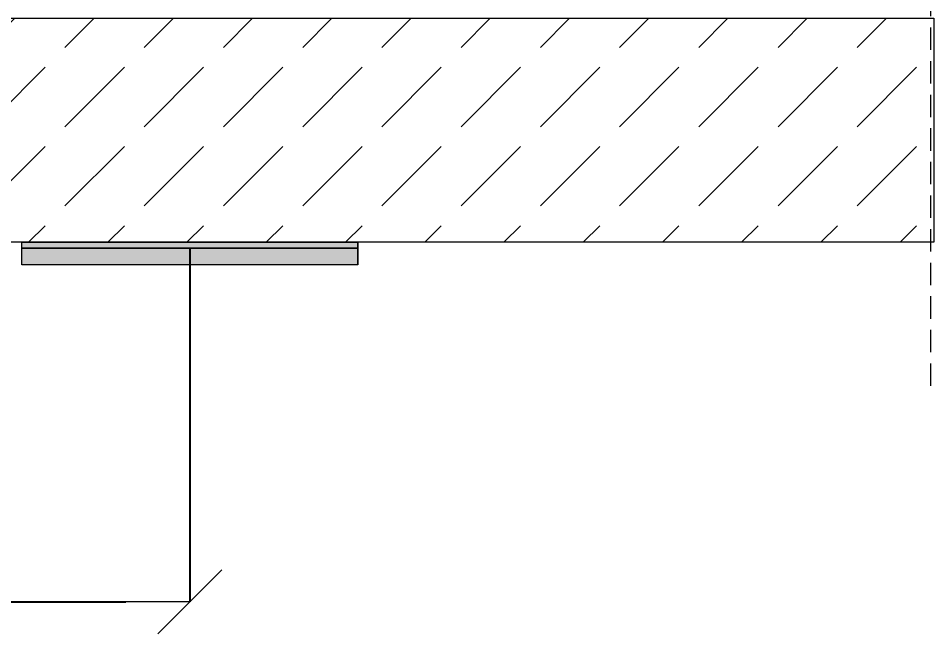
# Model space of a CAD drawing. Header units: millimetres. Extents: x -7826 to 55813, y 465 to 25965.
# Drawn here: x 53154 to 53971, y 6989 to 7539 of the extents above; entities that cross this region are included whole.
import ezdxf

# ---------------------------------------------------------------- set-up
doc = ezdxf.new("R2010")
doc.units = ezdxf.units.MM
doc.linetypes.add('Hidden Line', pattern=[30.00000000000001, 20, -10.00000000000001])
for name, color, linetype, lineweight in [('2D Drafting - General102', 254, 'Continuous', 13), ('2D Drafting - General2', 251, 'Continuous', 15), ('2D Drafting - General81', 251, 'Continuous', 20)]:
    doc.layers.add(name, color=color, linetype=linetype, lineweight=lineweight)
doc.layers.add('Wymiarowanie', color=7, linetype='Continuous')
doc.styles.add('GENERATED_STYLE_3', font='kartika.ttf')
doc.dimstyles.new('GENERATED_STYLE__8', dxfattribs={"dimtxt": 60.00000238418579, "dimasz": 56.99999999999999, "dimexe": 0.18, "dimexo": 0, "dimgap": 0.09, "dimtad": 1, "dimtih": 1, "dimtoh": 1, "dimdec": 1, "dimlfac": 0.1, "dimzin": 0, "dimdsep": 46, "dimtxsty": 'GENERATED_STYLE_3', "dimblk": 'ARROWHEAD_6', "dimblk1": 'ARROWHEAD_6', "dimblk2": 'ARROWHEAD_6', "dimcen": 0.09, "dimclrd": 161, "dimclre": 161, "dimclrt": 161, "dimadec": 0, "dimazin": 0, "dimtfac": 1, "dimtdec": 4, "dimtmove": 0, "dimatfit": 3, "dimfxl": 0, "dimtolj": 1, "dimtzin": 0, "dimarcsym": 0})

# ---------------------------------------------------------------- blocks, each defined once
blk = doc.blocks.new('ARROWHEAD_6')
at = {"color": 0, "linetype": 'Continuous', "lineweight": 0}
for p, q in [((-0.5, -0.5), (0.5, 0.5)), ((0, 0), (-1, 0))]:
    blk.add_line(p, q, dxfattribs=at)
blk = doc.blocks.new('*D64')
at = {"layer": 'Defpoints', "color": 0, "linetype": 'Continuous'}
for p in [(51807.1814074743, 7384.515630528515), (53306.94879310479, 7333.796896049726), (53306.94879310479, 7017.987971811958)]:
    blk.add_point(p, dxfattribs=at)
at = {"layer": 'Wymiarowanie', "color": 161, "linetype": 'Continuous', "lineweight": -2}
for p, q in [((51807.1814074743, 7384.515630528515), (51807.1814074743, 7017.807971811958)), ((53306.94879310479, 7333.796896049726), (53306.94879310479, 7017.807971811958)), ((51864.1814074743, 7017.987971811958), (53249.94879310479, 7017.987971811958))]:
    blk.add_line(p, q, dxfattribs=at)
at = {"layer": 'Wymiarowanie', "color": 161, "linetype": 'Continuous', "lineweight": -2, "xscale": 56.99999999999999, "yscale": 56.99999999999999, "zscale": 56.99999999999999, "rotation": 180}
blk.add_blockref('ARROWHEAD_6', (51807.1814074743, 7017.987971811958), dxfattribs=at)
at = {"layer": 'Wymiarowanie', "color": 161, "linetype": 'Continuous', "lineweight": -2, "xscale": 56.99999999999999, "yscale": 56.99999999999999, "zscale": 56.99999999999999}
blk.add_blockref('ARROWHEAD_6', (53306.94879310479, 7017.987971811958), dxfattribs=at)
at = {"layer": 'Wymiarowanie', "color": 161, "linetype": 'Continuous', "lineweight": 25, "insert": (52557.06510028955, 7049.126094337724), "char_height": 60.00000238418579, "attachment_point": 5, "style": 'GENERATED_STYLE_3'}
blk.add_mtext('\\A1;150.0', dxfattribs=at)

msp = doc.modelspace()

# ---------------------------------------------------------------- hatches: boundary and pattern name
at = {"layer": '2D Drafting - General102', "linetype": 'Continuous'}
for points in [[(53156.9487931048, 7333.796896049726), (53156.9487931048, 7338.883893582092), (53456.94879310479, 7338.883893582092), (53456.94879310479, 7333.796896049726)], [(53156.9487931048, 7318.796896049726), (53156.9487931048, 7333.796896049726), (53456.94879310479, 7333.796896049726), (53456.94879310479, 7318.796896049726)]]:
    msp.add_hatch(color=256, dxfattribs=at).paths.add_polyline_path(points)
at = {"layer": '2D Drafting - General81', "linetype": 'Continuous'}
h = msp.add_hatch(dxfattribs=at)
h.set_pattern_fill('BETON', color=256, style=0, pattern_type=2)
h.set_pattern_definition([(44.99999999999999, (98803.87108439812, -47641.55253353644), (-70.71067811865474, 70.71067811865476), [75, -25]), (44.99999999999999, (98803.87108439812, -47570.84185541779), (-70.71067811865474, 70.71067811865476), [75, -25])])
h.paths.add_polyline_path([(53970.88445645796, 7338.883893582092), (52037.63915580963, 7338.8838935821), (52037.63915580963, 7338.9708833508), (51852.72615465202, 7338.9708833508), (51852.72615465202, 7358.970873044363), (52032.63915580962, 7538.883874201975), (53970.88445645796, 7538.883874201968)])

# ---------------------------------------------------------------- linework, layer by layer
at = {"layer": '2D Drafting - General2', "linetype": 'Hidden Line'}
msp.add_line((53968.47014784329, 7210.698656324307), (53968.47014784329, 8188.930404770897), dxfattribs=at)
at = {"layer": '2D Drafting - General2', "linetype": 'Continuous'}
for p, q in [((53156.9487931048, 7318.796896049726), (53156.9487931048, 7338.883893582092)), ((53456.94879310479, 7318.796896049726), (53456.94879310479, 7338.883893582092)), ((53456.94879310479, 7333.796896049726), (53156.9487931048, 7333.796896049726)), ((53456.94879310479, 7318.796896049726), (53156.9487931048, 7318.796896049726))]:
    msp.add_line(p, q, dxfattribs=at)
at = {"layer": '2D Drafting - General2', "linetype": 'Continuous', "flags": 128}
for points in [[(53970.88445645796, 7338.883893582092), (52037.63915580963, 7338.8838935821), (52037.63915580963, 7338.9708833508), (51852.72615465202, 7338.9708833508), (51852.72615465202, 7358.970873044363), (52032.63915580962, 7538.883874201975), (53970.88445645796, 7538.883874201968)], [(53156.9487931048, 7333.796896049726), (53156.9487931048, 7338.883893582092), (53456.94879310479, 7338.883893582092), (53456.94879310479, 7333.796896049726)], [(53156.9487931048, 7318.796896049726), (53156.9487931048, 7333.796896049726), (53456.94879310479, 7333.796896049726), (53456.94879310479, 7318.796896049726)]]:
    msp.add_lwpolyline(points, close=True, dxfattribs=at)

# ---------------------------------------------------------------- dimensions: what is measured, and where the dimension line sits
at = {"layer": 'Wymiarowanie', "color": 161, "linetype": 'Continuous', "lineweight": 25}
dim = msp.add_linear_dim(base=(53306.94879310479, 7017.987971811958), p1=(51807.1814074743, 7384.515630528515), p2=(53306.94879310479, 7333.796896049726), dimstyle='GENERATED_STYLE__8', dxfattribs=at)
dim.commit()
dim.dimension.update_dxf_attribs({"geometry": '*D64', "text_midpoint": (52557.06510028955, 7049.126094337724)})

doc.saveas('drawing.dxf')
